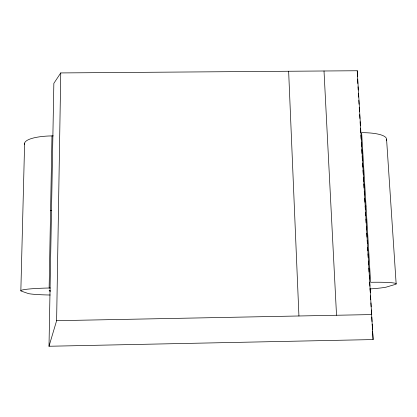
<?xml version="1.0" encoding="UTF-8"?>
<svg xmlns="http://www.w3.org/2000/svg" width="417" height="417" viewBox="0 0 417 417"><rect width="100%" height="100%" fill="white"/><g stroke="black" fill="none" stroke-linecap="round" stroke-linejoin="round"><path stroke-width="0.63" d="M49.003 346.256L56.618 320.689L60.757 72.928L357.249 70.744L373.106 339.568L49.003 346.256L53.85 83.353L60.757 72.928M50.217 295.012A33.751 2.476 -0.4 0 1 28.445 293.599L20.918 290.977A35.012 2.658 -0.3 0 1 45.401 288.1L49.133 288.017L51.974 135.906L53.267 135.895M20.85 290.628L24.619 143.167M51.974 135.906L48.382 136.01A33.761 8.804 2 0 0 24.666 144.334M56.618 320.689L371.823 314.569M49.133 288.017L50.426 287.991M50.577 210.522L51.505 210.507M366.032 206.092L365.136 206.102L365.328 209.329M50.426 291.321L49.248 290.826A6.985 0.532 -0.3 0 1 50.41 290.42M386.58 139.273L396.15 283.904M357.812 83.551L357.583 79.048M358.005 86.783L358.203 90.015M358.396 93.246L358.625 97.13M358.818 100.361L359.047 104.24M359.245 107.471L359.475 111.355M359.668 114.586L359.897 118.464M360.095 121.696L360.324 125.574M360.481 128.165L360.747 132.689M360.903 135.285L361.138 139.184M361.331 142.432L361.565 146.331M361.758 149.578L361.992 153.477M362.144 156.078L362.42 160.623M362.571 163.224L362.806 167.123M362.998 170.371L363.233 174.27M363.426 177.517L363.66 181.416M363.812 184.012L364.046 187.911M364.239 191.158L364.474 195.057M364.666 198.304L364.901 202.203M365.521 212.561L365.714 215.787M365.907 219.019L366.136 222.892M366.329 226.123L366.559 229.996M366.752 233.223L366.986 237.101M367.179 240.328L367.372 243.559M367.601 247.432L367.794 250.659M367.987 253.89L368.216 257.763M368.409 260.995L368.644 264.868M368.837 268.095L369.066 271.973M369.259 275.199L369.493 279.077M369.686 282.304L369.915 286.166M370.067 288.736L370.301 292.598M370.489 295.815L370.723 299.677M370.916 302.893L371.146 306.756M371.338 309.972L371.568 313.829M371.761 317.05L372.027 321.554M372.183 324.124L372.527 329.915M372.605 331.202L373.106 339.568M324.014 70.989L336.524 315.252M288.637 71.25L298.932 315.982M357.249 70.744L357.478 76.493M386.283 140.42A33.24 8.559 -4.2 0 0 365.099 132.71L361.633 132.679L370.598 282.288L374.195 282.241A34.455 2.58 -2.1 0 1 395.79 284.258L386.199 287.136A33.214 2.408 -2 0 1 369.962 288.939"/></g></svg>
